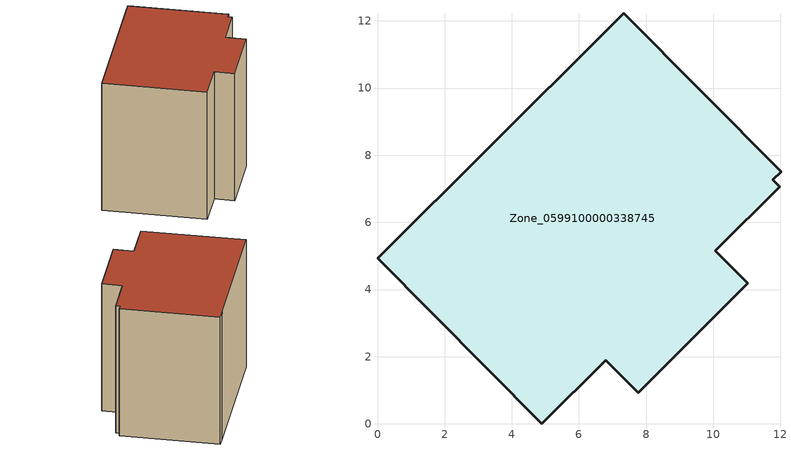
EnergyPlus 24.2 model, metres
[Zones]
Zone_0599100000338745
 floor ground (C_G): 6.79,1.9 4.89,0 0,4.93 6.83,11.73 6.98,11.87 7.34,12.23 12.02,7.51 11.77,7.27 11.98,7.06 10.06,5.16 11.03,4.18 7.76,0.93 z0
 wall outside (C_F): 4.89,0 6.79,1.9 7.76,0.93 11.03,4.18 10.06,5.16 11.98,7.06 11.77,7.27 12.02,7.51 7.34,12.23 6.98,11.87 6.83,11.73 0,4.93 4.89,0 z0:9.44
 roof outside (C_R): 7.34,12.23 6.98,11.87 6.83,11.73 0,4.93 4.89,0 6.79,1.9 7.76,0.93 11.03,4.18 10.06,5.16 11.98,7.06 11.77,7.27 12.02,7.51 z9.44
[BUILDING]
Pand.0599100000338745: North Axis=0; Terrain=City; Loads Convergence Tolerance Value=0.04; Temperature Convergence Tolerance Value=0.4; Solar Distribution=FullExterior; Maximum Number of Warmup Days=25; Minimum Number of Warmup Days=1
[Site:Location]
Rotterdam.The.Hague.AP_ZH_NLD Design_Conditions: Latitude=51.96; Longitude=4.45; Time Zone=1; Elevation=-4.5
[SITE:GROUNDTEMPERATURE:BUILDINGSURFACE]
18, 18, 18, 18, 18, 18, 18, 18, 18, 18, 18, 18
[MATERIAL] Thermal Absorptance=0.9; Solar Absorptance=0.7; Visible Absorptance=0.7
Name | Roughness | Thickness | Conductivity | Density | Specific Heat
G.TI.1946 | MediumSmooth | 0.15 | 1 | 540 | 1210
F.TI.1946 | Rough | 0.3 | 0.857143 | 1920 | 840
R.TI.1946 | MediumRough | 0.2 | 0.1 | 1500 | 1000
[CONSTRUCTION]
C_G: G.TI.1946
C_F: F.TI.1946
C_R: R.TI.1946
[ZONE]
Zone_0599100000338745: Type=1; Multiplier=1; Ceiling Height=Autocalculate; Volume=Autocalculate; Floor Area=autocalculate; Part of Total Floor Area=Yes
[ZONEINFILTRATION:DESIGNFLOWRATE]
Infil_Zone_0599100000338745: Zone or ZoneList or Space or SpaceList=Zone_0599100000338745; Schedule=AlwaysOn; Design Flow Rate Calculation Method=Flow/Area; Flow Rate per Floor Area=0.003; Constant Term Coefficient=1; Temperature Term Coefficient=0; Velocity Term Coefficient=0; Velocity Squared Term Coefficient=0
[HVACTEMPLATE:ZONE:IDEALLOADSAIRSYSTEM]
Zone_0599100000338745: Maximum Heating Supply Air Temperature=50; Minimum Cooling Supply Air Temperature=13; Maximum Heating Supply Air Humidity Ratio=0.0156; Minimum Cooling Supply Air Humidity Ratio=0.0077; Heating Limit=NoLimit; Cooling Limit=NoLimit; Dehumidification Control Type=ConstantSensibleHeatRatio; Cooling Sensible Heat Ratio=0.7; Dehumidification Setpoint=60; Humidification Control Type=None; Humidification Setpoint=30; Outdoor Air Method=None; Outdoor Air Flow Rate per Person=0.00944; Outdoor Air Flow Rate per Zone Floor Area=0; Outdoor Air Flow Rate per Zone=0; Demand Controlled Ventilation Type=None; Outdoor Air Economizer Type=NoEconomizer; Heat Recovery Type=None; Sensible Heat Recovery Effectiveness=0.7; Latent Heat Recovery Effectiveness=0.65
[ZONECONTROL:THERMOSTAT]
ThermostatControl_Zone_0599100000338745: Zone or ZoneList=Zone_0599100000338745; Control Type Schedule=DualSetpointControlType; Control 1=Thermostat_Zone_0599100000338745; Temperature Difference Between Cutout And Setpoint=0
[THERMOSTATSETPOINT:DUALSETPOINT]
Thermostat_Zone_0599100000338745: Heating Setpoint Temperature Schedule=HeatingSetpoint_Zone_0599100000338745; Cooling Setpoint Temperature Schedule=CoolingSetpoint_Zone_0599100000338745
[SCHEDULE:COMPACT]
HeatingSetpoint_Zone_0599100000338745: Through: 12/31, For: AllDays, Until: 24:00, 21
CoolingSetpoint_Zone_0599100000338745: Through: 12/31, For: AllDays, Until: 24:00, 24
DualSetpointControlType: Through: 12/31, For: AllDays, Until: 24:00, 4
AlwaysOn: Through: 12/31, For: AllDays, Until: 24:00, 1
